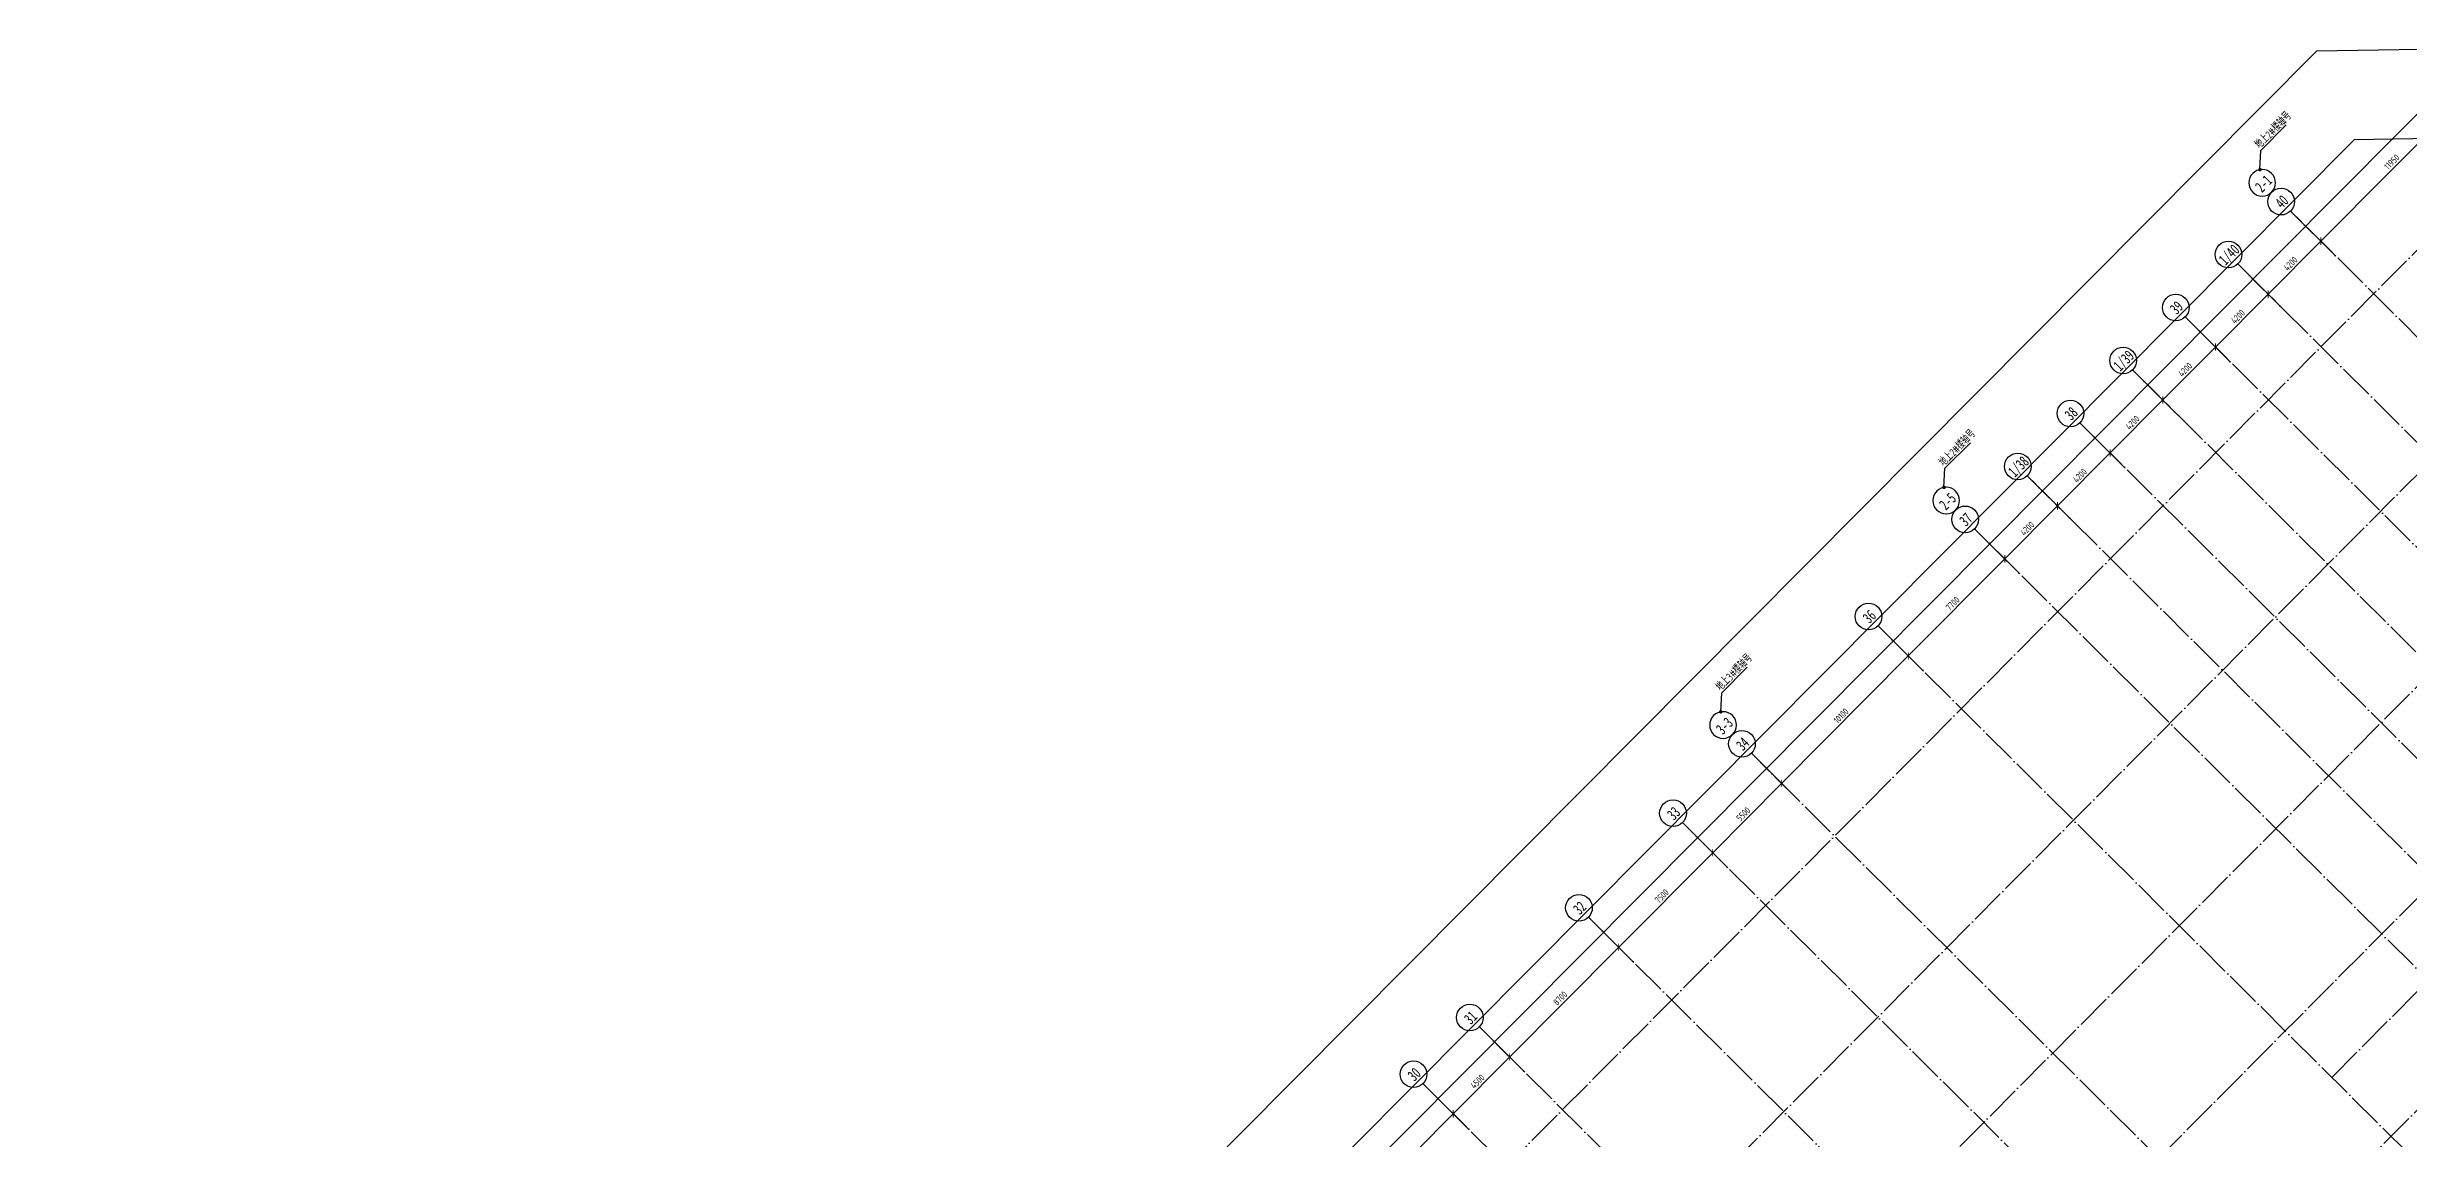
# Model space of a CAD drawing. Extents: x 517634312 to 520012312, y 3499191844 to 3500891844.
# Drawn here: x 518704356 to 518837176, y 3499984656 to 3500046028 of the extents above; entities that cross this region are included whole.
import ezdxf
from ezdxf.enums import TextEntityAlignment as Align

# ---------------------------------------------------------------- set-up
doc = ezdxf.new("R2010")
doc.units = 0
doc.header["$LTSCALE"] = 1000
doc.header["$MEASUREMENT"] = 0
doc.header["$PDMODE"] = 1
doc.linetypes.add('CENTER', pattern=[2, 1.25, -0.25, 0.25, -0.25])
doc.linetypes.add('DOTE', pattern=[2.42, 2, -0.2, 0.02, -0.2])
doc.layers.get('0').update_dxf_attribs({"linetype": 'CONTINUOUS'})
doc.layers.get('DEFPOINTS').update_dxf_attribs({"color": 8, "linetype": 'CONTINUOUS'})
for name, color, linetype in [('AD-AXIS-CRCL', 3, 'CONTINUOUS'), ('AD-AXIS-DIMS', 3, 'CONTINUOUS'), ('AD-AXIS-NUMB', 255, 'CONTINUOUS'), ('AD-INDX', 43, 'CONTINUOUS'), ('XD-AXIS-AXIS', 1, 'CENTER')]:
    doc.layers.add(name, color=color, linetype=linetype)
doc.styles.add('TH-STYLE1', font='', dxfattribs={"width": 0.7})
doc.styles.add('TH-STYLE3', font='tssdeng', dxfattribs={"width": 0.7, "bigfont": 'tssdchn'})
doc.styles.get('TH-STYLE1').set_extended_font_data('STFangsong')
doc.dimstyles.new('TH-DIM100-FINAL', dxfattribs={"dimscale": 100, "dimtxt": 3, "dimasz": 2, "dimexe": 1, "dimexo": 1, "dimgap": 1, "dimtad": 1, "dimdec": 0, "dimdsep": 46, "dimtxsty": 'TH-STYLE3', "dimblk1": 'ARCHTICK', "dimblk2": 'ARCHTICK', "dimsah": 1, "dimcen": -1, "dimdle": 1, "dimclrd": 256, "dimclre": 256, "dimclrt": 256, "dimadec": 0, "dimazin": 0, "dimtfac": 1, "dimtdec": 0, "dimtix": 1, "dimtmove": 2, "dimatfit": 0, "dimldrblk": 'DOT', "dimfxl": 0, "dimtolj": 1, "dimtzin": 0, "dimlwd": -1, "dimlwe": -1, "dimarcsym": 0})
doc.dimstyles.new('TH-DIM150', dxfattribs={"dimscale": 150, "dimtxt": 2.5, "dimasz": 2, "dimexe": 1, "dimexo": 1, "dimgap": 0.8, "dimtad": 1, "dimdec": 0, "dimdsep": 46, "dimtxsty": 'TH-STYLE3', "dimblk1": 'ARCHTICK', "dimblk2": 'ARCHTICK', "dimsah": 1, "dimcen": -1, "dimclrd": 256, "dimclre": 256, "dimclrt": 256, "dimazin": 0, "dimtfac": 1, "dimtdec": 0, "dimtix": 1, "dimtmove": 2, "dimatfit": 0, "dimldrblk": 'ARCHTICK', "dimfxl": 0, "dimtolj": 1, "dimtzin": 0, "dimlwd": -1, "dimlwe": -1, "dimarcsym": 0})

# ---------------------------------------------------------------- blocks, each defined once
blk = doc.blocks.new('sggfdagfdagdaf')
at = {"layer": 'XD-AXIS-AXIS', "linetype": 'DOTE'}
for p, q in [((-1347152, -437924), (-1347152, -352224)), ((-1342652, -534624), (-1342652, -352224)), ((-1333952, -534624), (-1333952, -352224)), ((-1326452, -534624), (-1326452, -352224)), ((-1320952, -460124), (-1320952, -352224)), ((-1310852, -534624), (-1310852, -352224)), ((-1303152, -534624), (-1303152, -352224)), ((-1298952, -401324), (-1298952, -352224)), ((-1294752, -534624), (-1294752, -352224)), ((-1290552, -401324), (-1290552, -352224)), ((-1286352, -534624), (-1286352, -352224)), ((-1282152, -401324), (-1282152, -352224)), ((-1277952, -534624), (-1277952, -352224)), ((-1449152, -358824), (-1259402, -358824)), ((-1350152, -367724), (-1259402, -367724)), ((-1350152, -376124), (-1259402, -376124)), ((-1350152, -384524), (-1259402, -384524)), ((-1310852, -388224), (-1259402, -388224)), ((-1350152, -392924), (-1259402, -392924))]:
    blk.add_line(p, q, dxfattribs=at)
blk = doc.blocks.new('_ArchTick')
at = {"color": 0, "linetype": 'ByBlock', "const_width": 0.15}
blk.add_lwpolyline([(-0.5, -0.5), (0.5, 0.5)], dxfattribs=at)
blk = doc.blocks.new('*D614')
at = {"layer": 'AD-AXIS-DIMS', "transparency": 16777216}
for p, q in [((518840655, 3500043601), (518832228, 3500035128)), ((518841080, 3500043178), (518840549, 3500043707)), ((518832654, 3500034705), (518832122, 3500035234))]:
    blk.add_line(p, q, dxfattribs=at)
at = {"layer": 'DEFPOINTS', "color": 0, "transparency": 16777216}
for p in [(518841506, 3500042755), (518832228, 3500035128), (518833079, 3500034282)]:
    blk.add_point(p, dxfattribs=at)
at = {"layer": 'AD-AXIS-DIMS', "transparency": 16777216, "xscale": 300, "yscale": 300, "zscale": 300}
for p, rotation in [((518840655, 3500043601), 45.15729225934245), ((518832228, 3500035128), 225.1572922593424)]:
    blk.add_blockref('_ArchTick', p, dxfattribs=dict(at, rotation=rotation))
at = {"layer": 'AD-AXIS-DIMS', "transparency": 16777216, "insert": (518836224, 3500039581), "char_height": 375, "attachment_point": 5, "rotation": 45.15729, "style": 'TH-STYLE3'}
blk.add_mtext('\\A1;11950', dxfattribs=at)
blk = doc.blocks.new('*D615')
at = {"layer": 'AD-AXIS-DIMS', "transparency": 16777216}
for p, q in [((518829267, 3500032150), (518826305, 3500029172)), ((518829692, 3500031727), (518829160, 3500032256)), ((518826730, 3500028749), (518826199, 3500029278))]:
    blk.add_line(p, q, dxfattribs=at)
at = {"layer": 'DEFPOINTS', "color": 0, "transparency": 16777216}
for p in [(518830117, 3500031304), (518826305, 3500029172), (518827156, 3500028326)]:
    blk.add_point(p, dxfattribs=at)
at = {"layer": 'AD-AXIS-DIMS', "transparency": 16777216, "xscale": 300, "yscale": 300, "zscale": 300}
for p, rotation in [((518829267, 3500032150), 45.15729225934245), ((518826305, 3500029172), 225.1572922593424)]:
    blk.add_blockref('_ArchTick', p, dxfattribs=dict(at, rotation=rotation))
at = {"layer": 'AD-AXIS-DIMS', "transparency": 16777216, "insert": (518827568, 3500030878), "char_height": 375, "attachment_point": 5, "rotation": 45.15729, "style": 'TH-STYLE3'}
blk.add_mtext('\\A1;4200', dxfattribs=at)
blk = doc.blocks.new('*D616')
at = {"layer": 'AD-AXIS-DIMS', "transparency": 16777216}
for p, q in [((518823343, 3500026194), (518820382, 3500023216)), ((518823769, 3500025771), (518823237, 3500026300)), ((518820807, 3500022793), (518820275, 3500023322))]:
    blk.add_line(p, q, dxfattribs=at)
at = {"layer": 'DEFPOINTS', "color": 0, "transparency": 16777216}
for p in [(518824194, 3500025348), (518820382, 3500023216), (518821232, 3500022370)]:
    blk.add_point(p, dxfattribs=at)
at = {"layer": 'AD-AXIS-DIMS', "transparency": 16777216, "xscale": 300, "yscale": 300, "zscale": 300}
for p, rotation in [((518823343, 3500026194), 45.15729225934245), ((518820382, 3500023216), 225.1572922593424)]:
    blk.add_blockref('_ArchTick', p, dxfattribs=dict(at, rotation=rotation))
at = {"layer": 'AD-AXIS-DIMS', "transparency": 16777216, "insert": (518821644, 3500024922), "char_height": 375, "attachment_point": 5, "rotation": 45.15729, "style": 'TH-STYLE3'}
blk.add_mtext('\\A1;4200', dxfattribs=at)
blk = doc.blocks.new('*D617')
at = {"layer": 'AD-AXIS-DIMS', "transparency": 16777216}
for p, q in [((518817420, 3500020238), (518814458, 3500017260)), ((518817845, 3500019815), (518817313, 3500020344)), ((518814884, 3500016837), (518814352, 3500017366))]:
    blk.add_line(p, q, dxfattribs=at)
at = {"layer": 'DEFPOINTS', "color": 0, "transparency": 16777216}
for p in [(518818271, 3500019392), (518814458, 3500017260), (518815309, 3500016414)]:
    blk.add_point(p, dxfattribs=at)
at = {"layer": 'AD-AXIS-DIMS', "transparency": 16777216, "xscale": 300, "yscale": 300, "zscale": 300}
for p, rotation in [((518817420, 3500020238), 45.15729225934245), ((518814458, 3500017260), 225.1572922593424)]:
    blk.add_blockref('_ArchTick', p, dxfattribs=dict(at, rotation=rotation))
at = {"layer": 'AD-AXIS-DIMS', "transparency": 16777216, "insert": (518815721, 3500018966), "char_height": 375, "attachment_point": 5, "rotation": 45.15729, "style": 'TH-STYLE3'}
blk.add_mtext('\\A1;4200', dxfattribs=at)
blk = doc.blocks.new('*D618')
at = {"layer": 'AD-AXIS-DIMS', "transparency": 16777216}
for p, q in [((518814458, 3500017260), (518809028, 3500011800)), ((518814884, 3500016837), (518814352, 3500017366)), ((518809454, 3500011377), (518808922, 3500011906))]:
    blk.add_line(p, q, dxfattribs=at)
at = {"layer": 'DEFPOINTS', "color": 0, "transparency": 16777216}
for p in [(518815309, 3500016414), (518809028, 3500011800), (518809879, 3500010954)]:
    blk.add_point(p, dxfattribs=at)
at = {"layer": 'AD-AXIS-DIMS', "transparency": 16777216, "xscale": 300, "yscale": 300, "zscale": 300}
for p, rotation in [((518814458, 3500017260), 45.15729225934245), ((518809028, 3500011800), 225.1572922593424)]:
    blk.add_blockref('_ArchTick', p, dxfattribs=dict(at, rotation=rotation))
at = {"layer": 'AD-AXIS-DIMS', "transparency": 16777216, "insert": (518811525, 3500014747), "char_height": 375, "attachment_point": 5, "rotation": 45.15729, "style": 'TH-STYLE3'}
blk.add_mtext('\\A1;7700', dxfattribs=at)
blk = doc.blocks.new('*D619')
at = {"layer": 'AD-AXIS-DIMS', "transparency": 16777216}
for p, q in [((518809028, 3500011800), (518801906, 3500004639)), ((518809454, 3500011377), (518808922, 3500011906)), ((518802332, 3500004216), (518801800, 3500004745))]:
    blk.add_line(p, q, dxfattribs=at)
at = {"layer": 'DEFPOINTS', "color": 0, "transparency": 16777216}
for p in [(518809879, 3500010954), (518801906, 3500004639), (518802757, 3500003793)]:
    blk.add_point(p, dxfattribs=at)
at = {"layer": 'AD-AXIS-DIMS', "transparency": 16777216, "xscale": 300, "yscale": 300, "zscale": 300}
for p, rotation in [((518809028, 3500011800), 45.15729225934245), ((518801906, 3500004639), 225.1572922593424)]:
    blk.add_blockref('_ArchTick', p, dxfattribs=dict(at, rotation=rotation))
at = {"layer": 'AD-AXIS-DIMS', "transparency": 16777216, "insert": (518805249, 3500008436), "char_height": 375, "attachment_point": 5, "rotation": 45.15729, "style": 'TH-STYLE3'}
blk.add_mtext('\\A1;10100', dxfattribs=at)
blk = doc.blocks.new('*D620')
at = {"layer": 'AD-AXIS-DIMS', "transparency": 16777216}
for p, q in [((518801906, 3500004639), (518798028, 3500000739)), ((518802332, 3500004216), (518801800, 3500004745)), ((518798453, 3500000316), (518797922, 3500000845))]:
    blk.add_line(p, q, dxfattribs=at)
at = {"layer": 'DEFPOINTS', "color": 0, "transparency": 16777216}
for p in [(518802757, 3500003793), (518798028, 3500000739), (518798879, 3499999893)]:
    blk.add_point(p, dxfattribs=at)
at = {"layer": 'AD-AXIS-DIMS', "transparency": 16777216, "xscale": 300, "yscale": 300, "zscale": 300}
for p, rotation in [((518801906, 3500004639), 45.15729225934245), ((518798028, 3500000739), 225.1572922593424)]:
    blk.add_blockref('_ArchTick', p, dxfattribs=dict(at, rotation=rotation))
at = {"layer": 'AD-AXIS-DIMS', "transparency": 16777216, "insert": (518799749, 3500002906), "char_height": 375, "attachment_point": 5, "rotation": 45.15729, "style": 'TH-STYLE3'}
blk.add_mtext('\\A1;5500', dxfattribs=at)
blk = doc.blocks.new('*D621')
at = {"layer": 'AD-AXIS-DIMS', "transparency": 16777216}
for p, q in [((518798028, 3500000739), (518792739, 3499995421)), ((518798453, 3500000316), (518797922, 3500000845)), ((518793165, 3499994998), (518792633, 3499995527))]:
    blk.add_line(p, q, dxfattribs=at)
at = {"layer": 'DEFPOINTS', "color": 0, "transparency": 16777216}
for p in [(518798879, 3499999893), (518792739, 3499995421), (518793590, 3499994575)]:
    blk.add_point(p, dxfattribs=at)
at = {"layer": 'AD-AXIS-DIMS', "transparency": 16777216, "xscale": 300, "yscale": 300, "zscale": 300}
for p, rotation in [((518798028, 3500000739), 45.15729225934245), ((518792739, 3499995421), 225.1572922593424)]:
    blk.add_blockref('_ArchTick', p, dxfattribs=dict(at, rotation=rotation))
at = {"layer": 'AD-AXIS-DIMS', "transparency": 16777216, "insert": (518795165, 3499998297), "char_height": 375, "attachment_point": 5, "rotation": 45.15729, "style": 'TH-STYLE3'}
blk.add_mtext('\\A1;7500', dxfattribs=at)
blk = doc.blocks.new('*D622')
at = {"layer": 'AD-AXIS-DIMS', "transparency": 16777216}
for p, q in [((518792739, 3499995421), (518786604, 3499989253)), ((518793165, 3499994998), (518792633, 3499995527)), ((518787030, 3499988829), (518786498, 3499989358))]:
    blk.add_line(p, q, dxfattribs=at)
at = {"layer": 'DEFPOINTS', "color": 0, "transparency": 16777216}
for p in [(518793590, 3499994575), (518786604, 3499989253), (518787455, 3499988406)]:
    blk.add_point(p, dxfattribs=at)
at = {"layer": 'AD-AXIS-DIMS', "transparency": 16777216, "xscale": 300, "yscale": 300, "zscale": 300}
for p, rotation in [((518792739, 3499995421), 45.15729225934245), ((518786604, 3499989253), 225.1572922593424)]:
    blk.add_blockref('_ArchTick', p, dxfattribs=dict(at, rotation=rotation))
at = {"layer": 'AD-AXIS-DIMS', "transparency": 16777216, "insert": (518789454, 3499992554), "char_height": 375, "attachment_point": 5, "rotation": 45.15729, "style": 'TH-STYLE3'}
blk.add_mtext('\\A1;8700', dxfattribs=at)
blk = doc.blocks.new('*D623')
at = {"layer": 'AD-AXIS-DIMS', "transparency": 16777216}
for p, q in [((518786604, 3499989253), (518783431, 3499986062)), ((518787030, 3499988829), (518786498, 3499989358)), ((518783856, 3499985639), (518783325, 3499986168))]:
    blk.add_line(p, q, dxfattribs=at)
at = {"layer": 'DEFPOINTS', "color": 0, "transparency": 16777216}
for p in [(518787455, 3499988406), (518783431, 3499986062), (518784282, 3499985216)]:
    blk.add_point(p, dxfattribs=at)
at = {"layer": 'AD-AXIS-DIMS', "transparency": 16777216, "xscale": 300, "yscale": 300, "zscale": 300}
for p, rotation in [((518786604, 3499989253), 45.15729225934245), ((518783431, 3499986062), 225.1572922593424)]:
    blk.add_blockref('_ArchTick', p, dxfattribs=dict(at, rotation=rotation))
at = {"layer": 'AD-AXIS-DIMS', "transparency": 16777216, "insert": (518784800, 3499987874), "char_height": 375, "attachment_point": 5, "rotation": 45.15729, "style": 'TH-STYLE3'}
blk.add_mtext('\\A1;4500', dxfattribs=at)
blk = doc.blocks.new('*D624')
at = {"layer": 'AD-AXIS-DIMS', "transparency": 16777216}
for p, q in [((518783431, 3499986062), (518778213, 3499980815)), ((518783856, 3499985639), (518783325, 3499986168)), ((518778638, 3499980392), (518778106, 3499980921))]:
    blk.add_line(p, q, dxfattribs=at)
at = {"layer": 'DEFPOINTS', "color": 0, "transparency": 16777216}
for p in [(518784282, 3499985216), (518778213, 3499980815), (518779064, 3499979969)]:
    blk.add_point(p, dxfattribs=at)
at = {"layer": 'AD-AXIS-DIMS', "transparency": 16777216, "xscale": 300, "yscale": 300, "zscale": 300}
for p, rotation in [((518783431, 3499986062), 45.15729225934245), ((518778213, 3499980815), 225.1572922593424)]:
    blk.add_blockref('_ArchTick', p, dxfattribs=dict(at, rotation=rotation))
at = {"layer": 'AD-AXIS-DIMS', "transparency": 16777216, "insert": (518780604, 3499983655), "char_height": 375, "attachment_point": 5, "rotation": 45.15729, "style": 'TH-STYLE3'}
blk.add_mtext('\\A1;7400', dxfattribs=at)
blk = doc.blocks.new('*D635')
at = {"layer": 'AD-AXIS-DIMS', "transparency": 16777216}
for p, q in [((518839804, 3500044447), (518715308, 3499919265)), ((518840230, 3500044024), (518839698, 3500044553)), ((518715733, 3499918842), (518715201, 3499919371))]:
    blk.add_line(p, q, dxfattribs=at)
at = {"layer": 'DEFPOINTS', "color": 0, "transparency": 16777216}
for p in [(518840655, 3500043601), (518715308, 3499919265), (518716158, 3499918419)]:
    blk.add_point(p, dxfattribs=at)
at = {"layer": 'AD-AXIS-DIMS', "transparency": 16777216, "xscale": 300, "yscale": 300, "zscale": 300}
for p, rotation in [((518839804, 3500044447), 45.15729225934245), ((518715308, 3499919265), 225.1572922593424)]:
    blk.add_blockref('_ArchTick', p, dxfattribs=dict(at, rotation=rotation))
at = {"layer": 'AD-AXIS-DIMS', "transparency": 16777216, "insert": (518777338, 3499982073), "char_height": 375, "attachment_point": 5, "rotation": 45.15729, "style": 'TH-STYLE3'}
blk.add_mtext('\\A1;176550', dxfattribs=at)
blk = doc.blocks.new('_A-axiso')
blk.add_circle((0, 0), 0.5)
at = {"layer": 'AD-AXIS-NUMB', "style": 'TH-STYLE1', "width": 0.7}
blk.add_attdef('A', text='', height=0.56, dxfattribs=at).set_placement((-0.25, -0.28), (0.25, -0.28), align=Align.FIT)
blk = doc.blocks.new('XINDEHAHAHDDAADD')
at = {"layer": 'DEFPOINTS'}
blk.add_lwpolyline([(-140.02, 6.29), (-130.02, -3.5), (-91.96, -3.5), (-51.85, 0), (38.77, 0), (48.77, 10.27), (47.23, 67.2), (49.15, 107.26), (47.27, 176.73), (37.28, 186.46), (-143.72, 186.46)], close=True, dxfattribs=at)
at = {"layer": 'DEFPOINTS', "color": 5}
blk.add_lwpolyline([(-135.06, 8.44), (-127.98, 1.5), (-92.18, 1.5), (-52.06, 5), (36.66, 5), (43.72, 12.25), (42.23, 67.25), (44.15, 107.32), (42.33, 174.57), (35.24, 181.46), (-138.62, 181.46)], close=True, dxfattribs=at)
blk = doc.blocks.new('_DOT')
at = {"color": 0, "linetype": 'ByBlock', "const_width": 0.5}
blk.add_lwpolyline([(-0.25, 0, 1), (0.25, 0, 1)], format="xyb", close=True, dxfattribs=at)
blk = doc.blocks.new('*D656')
at = {"layer": 'AD-AXIS-DIMS', "transparency": 16777216}
for p, q in [((518832228, 3500035128), (518829267, 3500032150)), ((518832654, 3500034705), (518832122, 3500035234)), ((518829692, 3500031727), (518829160, 3500032256))]:
    blk.add_line(p, q, dxfattribs=at)
at = {"layer": 'DEFPOINTS', "color": 0, "transparency": 16777216}
for p in [(518833079, 3500034282), (518829267, 3500032150), (518830117, 3500031304)]:
    blk.add_point(p, dxfattribs=at)
at = {"layer": 'AD-AXIS-DIMS', "transparency": 16777216, "xscale": 300, "yscale": 300, "zscale": 300}
for p, rotation in [((518832228, 3500035128), 45.15729225934245), ((518829267, 3500032150), 225.1572922593424)]:
    blk.add_blockref('_ArchTick', p, dxfattribs=dict(at, rotation=rotation))
at = {"layer": 'AD-AXIS-DIMS', "transparency": 16777216, "insert": (518830529, 3500033856), "char_height": 375, "attachment_point": 5, "rotation": 45.15729, "style": 'TH-STYLE3'}
blk.add_mtext('\\A1;4200', dxfattribs=at)
blk = doc.blocks.new('*D657')
at = {"layer": 'AD-AXIS-DIMS', "transparency": 16777216}
for p, q in [((518826305, 3500029172), (518823343, 3500026194)), ((518826730, 3500028749), (518826199, 3500029278)), ((518823769, 3500025771), (518823237, 3500026300))]:
    blk.add_line(p, q, dxfattribs=at)
at = {"layer": 'DEFPOINTS', "color": 0, "transparency": 16777216}
for p in [(518827156, 3500028326), (518823343, 3500026194), (518824194, 3500025348)]:
    blk.add_point(p, dxfattribs=at)
at = {"layer": 'AD-AXIS-DIMS', "transparency": 16777216, "xscale": 300, "yscale": 300, "zscale": 300}
for p, rotation in [((518826305, 3500029172), 45.15729225934245), ((518823343, 3500026194), 225.1572922593424)]:
    blk.add_blockref('_ArchTick', p, dxfattribs=dict(at, rotation=rotation))
at = {"layer": 'AD-AXIS-DIMS', "transparency": 16777216, "insert": (518824606, 3500027900), "char_height": 375, "attachment_point": 5, "rotation": 45.15729, "style": 'TH-STYLE3'}
blk.add_mtext('\\A1;4200', dxfattribs=at)
blk = doc.blocks.new('*D658')
at = {"layer": 'AD-AXIS-DIMS', "transparency": 16777216}
for p, q in [((518820382, 3500023216), (518817420, 3500020238)), ((518820807, 3500022793), (518820275, 3500023322)), ((518817845, 3500019815), (518817313, 3500020344))]:
    blk.add_line(p, q, dxfattribs=at)
at = {"layer": 'DEFPOINTS', "color": 0, "transparency": 16777216}
for p in [(518821232, 3500022370), (518817420, 3500020238), (518818271, 3500019392)]:
    blk.add_point(p, dxfattribs=at)
at = {"layer": 'AD-AXIS-DIMS', "transparency": 16777216, "xscale": 300, "yscale": 300, "zscale": 300}
for p, rotation in [((518820382, 3500023216), 45.15729225934245), ((518817420, 3500020238), 225.1572922593424)]:
    blk.add_blockref('_ArchTick', p, dxfattribs=dict(at, rotation=rotation))
at = {"layer": 'AD-AXIS-DIMS', "transparency": 16777216, "insert": (518818683, 3500021944), "char_height": 375, "attachment_point": 5, "rotation": 45.15729, "style": 'TH-STYLE3'}
blk.add_mtext('\\A1;4200', dxfattribs=at)

msp = doc.modelspace()

# ---------------------------------------------------------------- linework, layer by layer
at = {"layer": 'AD-AXIS-CRCL'}
for points in [[(518830526.6, 3500036820.2), (518833079.1, 3500034281.6)], [(518827564.9, 3500033842.2), (518830117.4, 3500031303.6)], [(518824603.2, 3500030864.2), (518827155.7, 3500028325.6)], [(518821641.5, 3500027886.2), (518824194.1, 3500025347.6)], [(518818679.8, 3500024908.2), (518821232.4, 3500022369.6)], [(518815718.1, 3500021930.2), (518818270.7, 3500019391.7)], [(518812756.4, 3500018952.2), (518815309, 3500016413.7)], [(518807326.7, 3500013492.6), (518809879.3, 3500010954)], [(518800204.5, 3500006331.2), (518802757.1, 3500003792.7)], [(518796326.2, 3500002431.5), (518798878.7, 3499999892.9)], [(518791037.4, 3499997113.7), (518793590, 3499994575.1)], [(518784902.5, 3499990945), (518787455.1, 3499988406.4)], [(518781729.3, 3499987754.3), (518784281.8, 3499985215.7)]]:
    msp.add_lwpolyline(points, dxfattribs=at)

# ---------------------------------------------------------------- block references
at = {"color": 2, "rotation": 45.15729226668541}
msp.add_blockref('sggfdagfdagdaf', (519481947.8, 3501191321.3), dxfattribs=at)
at = {"layer": 'AD-AXIS-CRCL'}
ref = msp.add_blockref('_A-axiso', (518828931.2, 3500038406.8), dxfattribs=dict(at, xscale=-1500, yscale=1500, rotation=225.1572922593229))
ref.add_attrib('A', '2-1', dxfattribs={"layer": 'AD-AXIS-NUMB', "height": 625, "rotation": 45.157293, "style": 'TH-STYLE1', "width": 0.7}).set_placement((518829363.5, 3500038010), align=Align.BOTTOM_CENTER)
ref = msp.add_blockref('_A-axiso', (518829994.8, 3500037349.1), dxfattribs=dict(at, xscale=1500, yscale=1500, rotation=45.15729225934248))
ref.add_attrib('A', '40', dxfattribs={"layer": 'AD-AXIS-NUMB', "height": 625, "rotation": 45.157295, "style": 'TH-STYLE1', "width": 0.7}).set_placement((518830385.9, 3500036993.2), align=Align.BOTTOM_CENTER)
ref = msp.add_blockref('_A-axiso', (518827033.1, 3500034371.1), dxfattribs=dict(at, xscale=1500, yscale=1500, rotation=45.15729225934248))
ref.add_attrib('A', '1/40', dxfattribs={"layer": 'AD-AXIS-NUMB', "height": 625, "rotation": 45.157295, "style": 'TH-STYLE1', "width": 0.7}).set_placement((518827424.2, 3500034015.2), align=Align.BOTTOM_CENTER)
ref = msp.add_blockref('_A-axiso', (518824071.4, 3500031393.1), dxfattribs=dict(at, xscale=1500, yscale=1500, rotation=45.15729225934248))
ref.add_attrib('A', '39', dxfattribs={"layer": 'AD-AXIS-NUMB', "height": 625, "rotation": 45.157295, "style": 'TH-STYLE1', "width": 0.7}).set_placement((518824462.6, 3500031037.2), align=Align.BOTTOM_CENTER)
ref = msp.add_blockref('_A-axiso', (518821109.7, 3500028415.1), dxfattribs=dict(at, xscale=1500, yscale=1500, rotation=45.15729225934248))
ref.add_attrib('A', '1/39', dxfattribs={"layer": 'AD-AXIS-NUMB', "height": 625, "rotation": 45.157295, "style": 'TH-STYLE1', "width": 0.7}).set_placement((518821500.9, 3500028059.2), align=Align.BOTTOM_CENTER)
ref = msp.add_blockref('_A-axiso', (518818148, 3500025437.1), dxfattribs=dict(at, xscale=1500, yscale=1500, rotation=45.15729225934248))
ref.add_attrib('A', '38', dxfattribs={"layer": 'AD-AXIS-NUMB', "height": 625, "rotation": 45.157295, "style": 'TH-STYLE1', "width": 0.7}).set_placement((518818539.2, 3500025081.3), align=Align.BOTTOM_CENTER)
ref = msp.add_blockref('_A-axiso', (518815186.3, 3500022459.1), dxfattribs=dict(at, xscale=1500, yscale=1500, rotation=45.15729225934248))
ref.add_attrib('A', '1/38', dxfattribs={"layer": 'AD-AXIS-NUMB', "height": 625, "rotation": 45.157295, "style": 'TH-STYLE1', "width": 0.7}).set_placement((518815577.5, 3500022103.3), align=Align.BOTTOM_CENTER)
ref = msp.add_blockref('_A-axiso', (518811161.1, 3500020538.9), dxfattribs=dict(at, xscale=-1500, yscale=1500, rotation=225.1572922593229))
ref.add_attrib('A', '2-5', dxfattribs={"layer": 'AD-AXIS-NUMB', "height": 625, "rotation": 45.157293, "style": 'TH-STYLE1', "width": 0.7}).set_placement((518811593.4, 3500020142.1), align=Align.BOTTOM_CENTER)
ref = msp.add_blockref('_A-axiso', (518812224.7, 3500019481.1), dxfattribs=dict(at, xscale=1500, yscale=1500, rotation=45.15729225934248))
ref.add_attrib('A', '37', dxfattribs={"layer": 'AD-AXIS-NUMB', "height": 625, "rotation": 45.157295, "style": 'TH-STYLE1', "width": 0.7}).set_placement((518812615.8, 3500019125.3), align=Align.BOTTOM_CENTER)
ref = msp.add_blockref('_A-axiso', (518806794.9, 3500014021.5), dxfattribs=dict(at, xscale=1500, yscale=1500, rotation=45.15729225934248))
ref.add_attrib('A', '36', dxfattribs={"layer": 'AD-AXIS-NUMB', "height": 625, "rotation": 45.157295, "style": 'TH-STYLE1', "width": 0.7}).set_placement((518807186.1, 3500013665.6), align=Align.BOTTOM_CENTER)
ref = msp.add_blockref('_A-axiso', (518798609.2, 3500007917.9), dxfattribs=dict(at, xscale=-1500, yscale=1500, rotation=225.1572922593229))
ref.add_attrib('A', '3-3', dxfattribs={"layer": 'AD-AXIS-NUMB', "height": 625, "rotation": 45.157293, "style": 'TH-STYLE1', "width": 0.7}).set_placement((518799041.5, 3500007521.1), align=Align.BOTTOM_CENTER)
ref = msp.add_blockref('_A-axiso', (518799672.8, 3500006860.1), dxfattribs=dict(at, xscale=1500, yscale=1500, rotation=45.15729225934248))
ref.add_attrib('A', '34', dxfattribs={"layer": 'AD-AXIS-NUMB', "height": 625, "rotation": 45.157295, "style": 'TH-STYLE1', "width": 0.7}).set_placement((518800063.9, 3500006504.3), align=Align.BOTTOM_CENTER)
ref = msp.add_blockref('_A-axiso', (518795794.4, 3500002960.4), dxfattribs=dict(at, xscale=1500, yscale=1500, rotation=45.15729225934248))
ref.add_attrib('A', '33', dxfattribs={"layer": 'AD-AXIS-NUMB', "height": 625, "rotation": 45.157295, "style": 'TH-STYLE1', "width": 0.7}).set_placement((518796185.5, 3500002604.5), align=Align.BOTTOM_CENTER)
ref = msp.add_blockref('_A-axiso', (518790505.6, 3499997642.5), dxfattribs=dict(at, xscale=1500, yscale=1500, rotation=45.15729225934248))
ref.add_attrib('A', '32', dxfattribs={"layer": 'AD-AXIS-NUMB', "height": 625, "rotation": 45.157295, "style": 'TH-STYLE1', "width": 0.7}).set_placement((518790896.8, 3499997286.7), align=Align.BOTTOM_CENTER)
ref = msp.add_blockref('_A-axiso', (518784370.7, 3499991473.8), dxfattribs=dict(at, xscale=1500, yscale=1500, rotation=45.15729225934248))
ref.add_attrib('A', '31', dxfattribs={"layer": 'AD-AXIS-NUMB', "height": 625, "rotation": 45.157295, "style": 'TH-STYLE1', "width": 0.7}).set_placement((518784761.9, 3499991118), align=Align.BOTTOM_CENTER)
ref = msp.add_blockref('_A-axiso', (518781197.5, 3499988283.1), dxfattribs=dict(at, xscale=1500, yscale=1500, rotation=45.15729225934248))
ref.add_attrib('A', '30', dxfattribs={"layer": 'AD-AXIS-NUMB', "height": 625, "rotation": 45.157295, "style": 'TH-STYLE1', "width": 0.7}).set_placement((518781588.7, 3499987927.3), align=Align.BOTTOM_CENTER)
at = {"layer": 'DEFPOINTS', "xscale": 999.9999999999997, "yscale": 999.9999999999997, "zscale": 999.9999999999997, "rotation": 45.15729225934247}
msp.add_blockref('XINDEHAHAHDDAADD', (518937909.5, 3499887885.3), dxfattribs=at)

# ---------------------------------------------------------------- texts
at = {"layer": 'AD-INDX', "style": 'TH-STYLE3', "width": 0.7}
for s, p in [('地上2#楼轴号', (518828803.7, 3500040289.1, 0)), ('地上2#楼轴号', (518811033.6, 3500022421.1, 0)), ('地上3#楼轴号', (518798481.7, 3500009800.1, 0))]:
    msp.add_text(s, height=450, rotation=45.157293, dxfattribs=at).set_placement(p)

# ---------------------------------------------------------------- dimensions: what is measured, and where the dimension line sits
at = {"layer": 'AD-AXIS-DIMS'}
for base, p1, p2, picture, middle in [((518715307.6, 3499919265.1), (518840655, 3500043600.9), (518716158.4, 3499918418.9), '*D635', (518777337.8, 3499982072.9)), ((518832228.3, 3500035127.8), (518841505.8, 3500042754.7), (518833079.1, 3500034281.6), '*D614', (518836223.6, 3500039581.2)), ((518829266.6, 3500032149.8), (518833079.1, 3500034281.6), (518830117.4, 3500031303.6), '*D656', (518830529.4, 3500033855.6)), ((518826304.9, 3500029171.8), (518830117.4, 3500031303.6), (518827155.7, 3500028325.6), '*D615', (518827567.7, 3500030877.7)), ((518823343.2, 3500026193.8), (518827155.7, 3500028325.6), (518824194.1, 3500025347.6), '*D657', (518824606, 3500027899.7)), ((518820381.5, 3500023215.8), (518824194.1, 3500025347.6), (518821232.4, 3500022369.6), '*D616', (518821644.3, 3500024921.7)), ((518817419.8, 3500020237.8), (518821232.4, 3500022369.6), (518818270.7, 3500019391.7), '*D658', (518818682.7, 3500021943.7)), ((518814458.2, 3500017259.9), (518818270.7, 3500019391.7), (518815309, 3500016413.7), '*D617', (518815721, 3500018965.7)), ((518809028.4, 3500011800.2), (518815309, 3500016413.7), (518809879.3, 3500010954), '*D618', (518811525.2, 3500014746.9)), ((518801906.3, 3500004638.9), (518809879.3, 3500010954), (518802757.1, 3500003792.7), '*D619', (518805249.3, 3500008436.4)), ((518798027.9, 3500000739.1), (518802757.1, 3500003792.7), (518798878.7, 3499999892.9), '*D620', (518799749, 3500002905.8)), ((518792739.1, 3499995421.3), (518798878.7, 3499999892.9), (518793590, 3499994575.1), '*D621', (518795165.5, 3499998297)), ((518786604.2, 3499989252.6), (518793590, 3499994575.1), (518787455.1, 3499988406.4), '*D622', (518789453.6, 3499992553.8)), ((518783431, 3499986061.9), (518787455.1, 3499988406.4), (518784281.8, 3499985215.7), '*D623', (518784799.6, 3499987874.1)), ((518778212.8, 3499980814.9), (518784281.8, 3499985215.7), (518779063.6, 3499979968.7), '*D624', (518780603.9, 3499983655.2))]:
    dim = msp.add_linear_dim(base=base, p1=p1, p2=p2, angle=45.157292, dimstyle='TH-DIM150', dxfattribs=at)
    dim.commit()
    dim.dimension.update_dxf_attribs({"geometry": picture, "text_midpoint": middle})

# ---------------------------------------------------------------- leaders
at = {"layer": 'AD-INDX'}
for points in [[(518828804.9, 3500039149.8, 0), (518828856.6, 3500040221.8, 0), (518830288.3, 3500041661.4, 0)], [(518811034.8, 3500021281.9, 0), (518811086.5, 3500022353.8, 0), (518812518.2, 3500023793.4, 0)], [(518798482.9, 3500008660.9, 0), (518798534.6, 3500009732.8, 0), (518799966.3, 3500011172.4, 0)]]:
    msp.add_leader(points, dimstyle='TH-DIM100-FINAL', dxfattribs=at)

doc.saveas('drawing.dxf')
